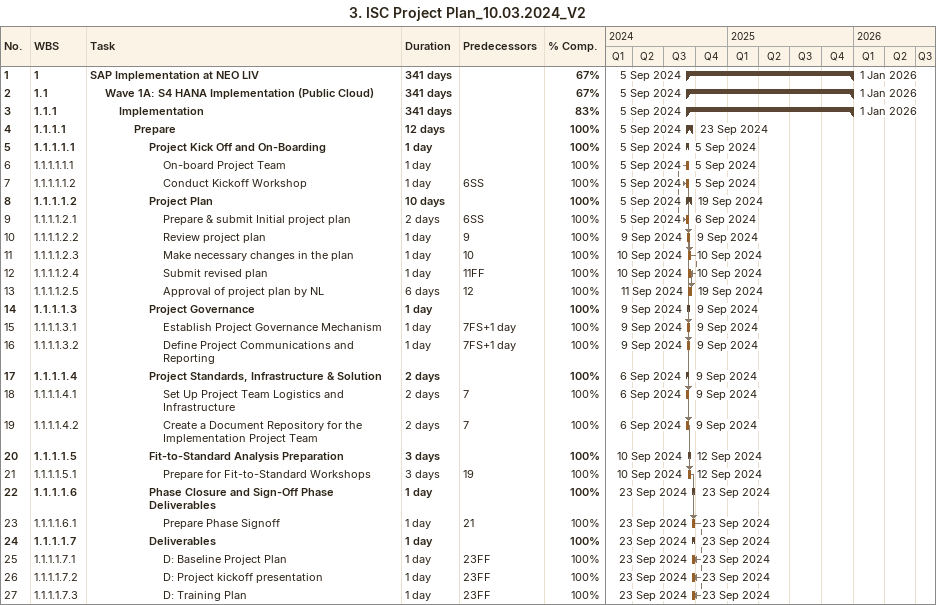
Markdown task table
3. ISC Project Plan_10.03.2024_V2

| ID | WBS | Task | Duration | Start | Finish | Predecessors | % complete |
|---|---|---|---|---|---|---|---|
| 1 | 1 | **SAP Implementation at NEO LIV** | 341d | 2024-09-05 | 2026-01-01 |  | 67 |
| 2 | 1.1 | **Wave 1A: S4 HANA Implementation (Public Cloud)** | 341d | 2024-09-05 | 2026-01-01 |  | 67 |
| 3 | 1.1.1 | **Implementation** | 341d | 2024-09-05 | 2026-01-01 |  | 83 |
| 4 | 1.1.1.1 | **Prepare** | 12d | 2024-09-05 | 2024-09-23 |  | 100 |
| 5 | 1.1.1.1.1 | **Project Kick Off and On-Boarding** | 1d | 2024-09-05 | 2024-09-05 |  | 100 |
| 6 | 1.1.1.1.1.1 | On-board Project Team | 1d | 2024-09-05 | 2024-09-05 |  | 100 |
| 7 | 1.1.1.1.1.2 | Conduct Kickoff Workshop | 1d | 2024-09-05 | 2024-09-05 | 6SS | 100 |
| 8 | 1.1.1.1.2 | **Project Plan** | 10d | 2024-09-05 | 2024-09-19 |  | 100 |
| 9 | 1.1.1.1.2.1 | Prepare & submit Initial project plan | 2d | 2024-09-05 | 2024-09-06 | 6SS | 100 |
| 10 | 1.1.1.1.2.2 | Review project plan | 1d | 2024-09-09 | 2024-09-09 | 9 | 100 |
| 11 | 1.1.1.1.2.3 | Make necessary changes in the plan | 1d | 2024-09-10 | 2024-09-10 | 10 | 100 |
| 12 | 1.1.1.1.2.4 | Submit revised plan | 1d | 2024-09-10 | 2024-09-10 | 11FF | 100 |
| 13 | 1.1.1.1.2.5 | Approval of project plan by NL | 6d | 2024-09-11 | 2024-09-19 | 12 | 100 |
| 14 | 1.1.1.1.3 | **Project Governance** | 1d | 2024-09-09 | 2024-09-09 |  | 100 |
| 15 | 1.1.1.1.3.1 | Establish Project Governance Mechanism | 1d | 2024-09-09 | 2024-09-09 | 7FS+1d | 100 |
| 16 | 1.1.1.1.3.2 | Define Project Communications and Reporting | 1d | 2024-09-09 | 2024-09-09 | 7FS+1d | 100 |
| 17 | 1.1.1.1.4 | **Project Standards, Infrastructure & Solution** | 2d | 2024-09-06 | 2024-09-09 |  | 100 |
| 18 | 1.1.1.1.4.1 | Set Up Project Team Logistics and Infrastructure | 2d | 2024-09-06 | 2024-09-09 | 7 | 100 |
| 19 | 1.1.1.1.4.2 | Create a Document Repository for the Implementation Project Team | 2d | 2024-09-06 | 2024-09-09 | 7 | 100 |
| 20 | 1.1.1.1.5 | **Fit-to-Standard Analysis Preparation** | 3d | 2024-09-10 | 2024-09-12 |  | 100 |
| 21 | 1.1.1.1.5.1 | Prepare for Fit-to-Standard Workshops | 3d | 2024-09-10 | 2024-09-12 | 19 | 100 |
| 22 | 1.1.1.1.6 | **Phase Closure and Sign-Off Phase Deliverables** | 1d | 2024-09-23 | 2024-09-23 |  | 100 |
| 23 | 1.1.1.1.6.1 | Prepare Phase Signoff | 1d | 2024-09-23 | 2024-09-23 | 21 | 100 |
| 24 | 1.1.1.1.7 | **Deliverables** | 1d | 2024-09-23 | 2024-09-23 |  | 100 |
| 25 | 1.1.1.1.7.1 | D: Baseline Project Plan | 1d | 2024-09-23 | 2024-09-23 | 23FF | 100 |
| 26 | 1.1.1.1.7.2 | D: Project kickoff presentation | 1d | 2024-09-23 | 2024-09-23 | 23FF | 100 |
| 27 | 1.1.1.1.7.3 | D: Training Plan | 1d | 2024-09-23 | 2024-09-23 | 23FF | 100 |
